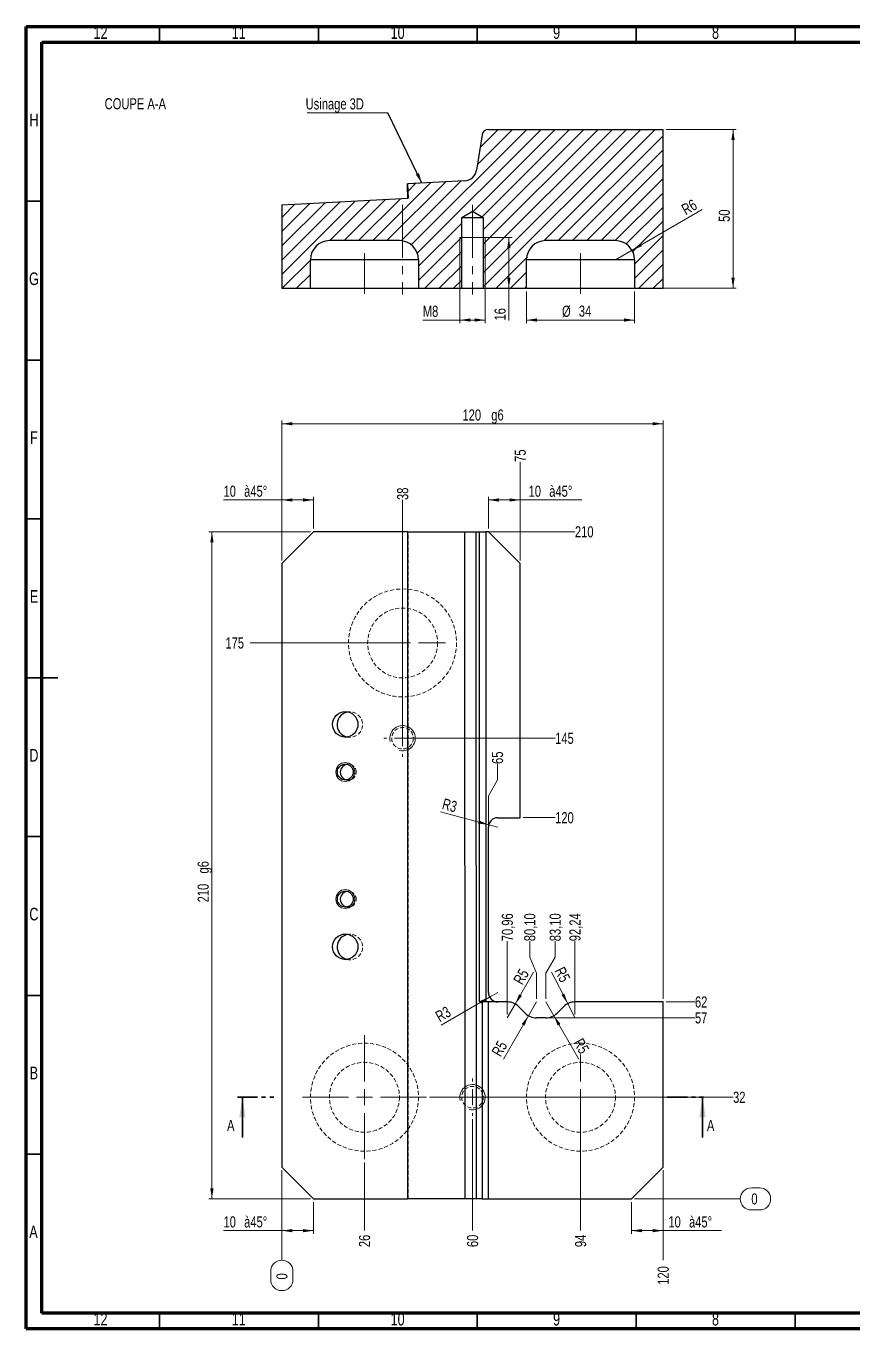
# Model space of a CAD drawing. Header units: millimetres. Extents: x 5 to 589, y 5 to 415.
# Drawn here: x 5 to 265.2, y 5 to 415.1 of the extents above; entities that cross this region are included whole.
import ezdxf

# ---------------------------------------------------------------- set-up
doc = ezdxf.new("R2010")
doc.units = ezdxf.units.MM
for name, pattern in [('CENTERX2', [20.32, 12.7, -2.54, 2.54, -2.54]), ('HIDDEN', [1.905, 1.27, -0.635]), ('PHANTOM', [12.7, 6.35, -1.27, 1.27, -1.27, 1.27, -1.27])]:
    doc.linetypes.add(name, pattern=pattern)
doc.styles.add('SLDTEXTSTYLE0', font='TXT', dxfattribs={"width": 0.75})
doc.dimstyles.new('SLDDIMSTYLE0', dxfattribs={"dimtxt": 3.5, "dimasz": 3.302, "dimexe": 0, "dimexo": 0.0625, "dimgap": 0.875, "dimtad": 0, "dimtih": 1, "dimtoh": 1, "dimdec": 0, "dimrnd": 1e-09, "dimdsep": 46, "dimtxsty": 'SLDTEXTSTYLE0', "dimblk1": 'NONE', "dimblk2": 'NONE', "dimsah": 1, "dimcen": 0.09, "dimadec": 0, "dimazin": 2, "dimtfac": 1, "dimtdec": 0, "dimtofl": 0, "dimtmove": 0, "dimatfit": 3, "dimldrblk": 'NONE', "dimfxl": 1, "dimfrac": 2, "dimtolj": 1, "dimtzin": 12, "dimarcsym": 0})
doc.dimstyles.new('SLDDIMSTYLE1', dxfattribs={"dimtxt": 3.5, "dimasz": 3.302, "dimexe": 0, "dimexo": 0.0625, "dimgap": 0.875, "dimtad": 0, "dimtih": 1, "dimtoh": 1, "dimrnd": 1e-09, "dimzin": 12, "dimdsep": 46, "dimtxsty": 'SLDTEXTSTYLE0', "dimblk1": 'NONE', "dimblk2": 'NONE', "dimsah": 1, "dimcen": 0.09, "dimadec": 0, "dimazin": 3, "dimtfac": 1, "dimtofl": 0, "dimtmove": 0, "dimatfit": 3, "dimldrblk": 'NONE', "dimfxl": 1, "dimfrac": 2, "dimtolj": 1, "dimtzin": 12, "dimarcsym": 0})
doc.dimstyles.new('SLDDIMSTYLE2', dxfattribs={"dimtxt": 3.5, "dimasz": 3.302, "dimexe": 0, "dimexo": 0.0625, "dimgap": 0.875, "dimtad": 1, "dimrnd": 1e-09, "dimzin": 12, "dimdsep": 46, "dimtxsty": 'SLDTEXTSTYLE0', "dimsah": 1, "dimcen": 0.09, "dimadec": 0, "dimazin": 3, "dimtfac": 1, "dimtofl": 0, "dimtmove": 0, "dimatfit": 3, "dimfxl": 1, "dimfrac": 2, "dimtolj": 1, "dimtzin": 12, "dimarcsym": 0})
doc.dimstyles.new('SLDDIMSTYLE3', dxfattribs={"dimtxt": 3.5, "dimasz": 3.302, "dimexe": 0, "dimexo": 0.0625, "dimgap": 0.875, "dimtad": 1, "dimrnd": 1e-09, "dimzin": 12, "dimdsep": 46, "dimtxsty": 'SLDTEXTSTYLE0', "dimsah": 1, "dimcen": 0, "dimadec": 0, "dimazin": 3, "dimtfac": 1, "dimtofl": 0, "dimtmove": 0, "dimatfit": 3, "dimfxl": 1, "dimfrac": 2, "dimtolj": 1, "dimtzin": 12, "dimarcsym": 0})
doc.dimstyles.new('SLDDIMSTYLE4', dxfattribs={"dimtxt": 0.18, "dimasz": 3.302, "dimexe": 0, "dimexo": 0.0625, "dimgap": 0, "dimtad": 0, "dimtih": 1, "dimtoh": 1, "dimdec": 0, "dimrnd": 1e-09, "dimzin": 0, "dimdsep": 46, "dimtxsty": 'Standard', "dimsah": 1, "dimcen": 0.09, "dimadec": 0, "dimazin": 0, "dimtfac": 3.302, "dimtdec": 0, "dimtofl": 0, "dimtmove": 0, "dimatfit": 3, "dimfxl": 1, "dimfrac": 2, "dimtolj": 1, "dimtzin": 0, "dimarcsym": 0})

# ---------------------------------------------------------------- blocks, each defined once
blk = doc.blocks.new('_D')
at = {"color": 7, "linetype": 'Continuous', "lineweight": 18}
for p, q in [((85.49, 54.94), (85.49, 26.64)), ((82, 20.57), (82, 23.15)), ((88.98, 23.15), (88.98, 20.57))]:
    blk.add_line(p, q, dxfattribs=at)
for centre, start, end in [((85.49, 23.15), 0, 180), ((85.49, 20.57), 180, 0)]:
    blk.add_arc(centre, 3.49, start, end, dxfattribs=at)
at = {"color": 7, "linetype": 'Continuous', "lineweight": 18, "insert": (83.76, 20.57), "char_height": 3.5, "attachment_point": 1, "rotation": 90, "style": 'SLDTEXTSTYLE0'}
blk.add_mtext('0', dxfattribs=at)
blk = doc.blocks.new('_None')
blk = doc.blocks.new('_D_1')
at = {"color": 7, "linetype": 'Continuous', "lineweight": 18}
blk.add_line((111.49, 57.44), (111.49, 35.94), dxfattribs=at)
at = {"color": 7, "linetype": 'Continuous', "lineweight": 18, "insert": (109.76, 30.76), "char_height": 3.5, "attachment_point": 1, "rotation": 90, "style": 'SLDTEXTSTYLE0'}
blk.add_mtext('26', dxfattribs=at)
blk = doc.blocks.new('_D_2')
at = {"color": 7, "linetype": 'Continuous', "lineweight": 18}
blk.add_line((123.49, 191.94), (123.49, 265.94), dxfattribs=at)
at = {"color": 7, "linetype": 'Continuous', "lineweight": 18, "insert": (121.76, 265.94), "char_height": 3.5, "attachment_point": 1, "rotation": 90, "style": 'SLDTEXTSTYLE0'}
blk.add_mtext('38', dxfattribs=at)
blk = doc.blocks.new('_D_3')
at = {"color": 7, "linetype": 'Continuous', "lineweight": 18}
blk.add_line((145.49, 71.04), (145.49, 35.94), dxfattribs=at)
at = {"color": 7, "linetype": 'Continuous', "lineweight": 18, "insert": (143.76, 30.76), "char_height": 3.5, "attachment_point": 1, "rotation": 90, "style": 'SLDTEXTSTYLE0'}
blk.add_mtext('60', dxfattribs=at)
blk = doc.blocks.new('_D_4')
at = {"color": 7, "linetype": 'Continuous', "lineweight": 18}
for p, q in [((153.34, 177.85), (153.34, 182.85)), ((153.34, 177.85), (150.49, 172.85)), ((150.49, 172.85), (150.49, 163.94))]:
    blk.add_line(p, q, dxfattribs=at)
at = {"color": 7, "linetype": 'Continuous', "lineweight": 18, "insert": (151.61, 182.85), "char_height": 3.5, "attachment_point": 1, "rotation": 90, "style": 'SLDTEXTSTYLE0'}
blk.add_mtext('65', dxfattribs=at)
blk = doc.blocks.new('_D_5')
at = {"color": 7, "linetype": 'Continuous', "lineweight": 18}
blk.add_line((156.45, 103.94), (156.45, 127.04), dxfattribs=at)
at = {"color": 7, "linetype": 'Continuous', "lineweight": 18, "insert": (154.71, 127.04), "char_height": 3.5, "attachment_point": 1, "rotation": 90, "style": 'SLDTEXTSTYLE0'}
blk.add_mtext('70,96', dxfattribs=at)
blk = doc.blocks.new('_D_6')
at = {"color": 7, "linetype": 'Continuous', "lineweight": 18}
blk.add_line((160.49, 246.94), (160.49, 277.94), dxfattribs=at)
at = {"color": 7, "linetype": 'Continuous', "lineweight": 18, "insert": (158.76, 277.94), "char_height": 3.5, "attachment_point": 1, "rotation": 90, "style": 'SLDTEXTSTYLE0'}
blk.add_mtext('75', dxfattribs=at)
blk = doc.blocks.new('_D_7')
at = {"color": 7, "linetype": 'Continuous', "lineweight": 18}
for p, q in [((163.5, 122.04), (163.5, 127.04)), ((163.5, 122.04), (165.59, 117.04)), ((165.59, 117.04), (165.59, 108.94))]:
    blk.add_line(p, q, dxfattribs=at)
at = {"color": 7, "linetype": 'Continuous', "lineweight": 18, "insert": (161.77, 127.04), "char_height": 3.5, "attachment_point": 1, "rotation": 90, "style": 'SLDTEXTSTYLE0'}
blk.add_mtext('80,10', dxfattribs=at)
blk = doc.blocks.new('_D_8')
at = {"color": 7, "linetype": 'Continuous', "lineweight": 18}
for p, q in [((171.5, 122.04), (171.5, 127.04)), ((171.5, 122.04), (168.59, 117.04)), ((168.59, 117.04), (168.59, 108.94))]:
    blk.add_line(p, q, dxfattribs=at)
at = {"color": 7, "linetype": 'Continuous', "lineweight": 18, "insert": (169.76, 127.04), "char_height": 3.5, "attachment_point": 1, "rotation": 90, "style": 'SLDTEXTSTYLE0'}
blk.add_mtext('83,10', dxfattribs=at)
blk = doc.blocks.new('_D_9')
at = {"color": 7, "linetype": 'Continuous', "lineweight": 18}
blk.add_line((177.73, 103.94), (177.73, 127.04), dxfattribs=at)
at = {"color": 7, "linetype": 'Continuous', "lineweight": 18, "insert": (176, 127.04), "char_height": 3.5, "attachment_point": 1, "rotation": 90, "style": 'SLDTEXTSTYLE0'}
blk.add_mtext('92,24', dxfattribs=at)
blk = doc.blocks.new('_D_10')
at = {"color": 7, "linetype": 'Continuous', "lineweight": 18}
blk.add_line((179.49, 76.94), (179.49, 35.94), dxfattribs=at)
at = {"color": 7, "linetype": 'Continuous', "lineweight": 18, "insert": (177.76, 30.76), "char_height": 3.5, "attachment_point": 1, "rotation": 90, "style": 'SLDTEXTSTYLE0'}
blk.add_mtext('94', dxfattribs=at)
blk = doc.blocks.new('_D_11')
at = {"color": 7, "linetype": 'Continuous', "lineweight": 18}
blk.add_line((205.49, 54.94), (205.49, 26.64), dxfattribs=at)
at = {"color": 7, "linetype": 'Continuous', "lineweight": 18, "insert": (203.76, 18.89), "char_height": 3.5, "attachment_point": 1, "rotation": 90, "style": 'SLDTEXTSTYLE0'}
blk.add_mtext('120', dxfattribs=at)
blk = doc.blocks.new('_D_12')
at = {"color": 7, "linetype": 'Continuous', "lineweight": 18}
for p, q in [((233.25, 49.43), (235.83, 49.43)), ((196.49, 45.94), (229.76, 45.94)), ((235.83, 42.45), (233.25, 42.45))]:
    blk.add_line(p, q, dxfattribs=at)
for centre, start, end in [((233.25, 45.94), 90, 270), ((235.83, 45.94), 270, 90)]:
    blk.add_arc(centre, 3.49, start, end, dxfattribs=at)
at = {"color": 7, "linetype": 'Continuous', "lineweight": 18, "insert": (233.25, 47.67), "char_height": 3.5, "attachment_point": 1, "style": 'SLDTEXTSTYLE0'}
blk.add_mtext('0', dxfattribs=at)
blk = doc.blocks.new('_D_13')
at = {"color": 7, "linetype": 'Continuous', "lineweight": 18}
blk.add_line((131.99, 77.94), (227.49, 77.94), dxfattribs=at)
at = {"color": 7, "linetype": 'Continuous', "lineweight": 18, "insert": (227.49, 79.67), "char_height": 3.5, "attachment_point": 1, "style": 'SLDTEXTSTYLE0'}
blk.add_mtext('32', dxfattribs=at)
blk = doc.blocks.new('_D_14')
at = {"color": 7, "linetype": 'Continuous', "lineweight": 18}
blk.add_line((169.59, 102.94), (215.49, 102.94), dxfattribs=at)
at = {"color": 7, "linetype": 'Continuous', "lineweight": 18, "insert": (215.49, 104.67), "char_height": 3.5, "attachment_point": 1, "style": 'SLDTEXTSTYLE0'}
blk.add_mtext('57', dxfattribs=at)
blk = doc.blocks.new('_D_15')
at = {"color": 7, "linetype": 'Continuous', "lineweight": 18}
blk.add_line((206.49, 107.94), (215.49, 107.94), dxfattribs=at)
at = {"color": 7, "linetype": 'Continuous', "lineweight": 18, "insert": (215.49, 109.67), "char_height": 3.5, "attachment_point": 1, "style": 'SLDTEXTSTYLE0'}
blk.add_mtext('62', dxfattribs=at)
blk = doc.blocks.new('_D_16')
at = {"color": 7, "linetype": 'Continuous', "lineweight": 18}
blk.add_line((161.49, 165.94), (171.5, 165.94), dxfattribs=at)
at = {"color": 7, "linetype": 'Continuous', "lineweight": 18, "insert": (171.5, 167.67), "char_height": 3.5, "attachment_point": 1, "style": 'SLDTEXTSTYLE0'}
blk.add_mtext('120', dxfattribs=at)
blk = doc.blocks.new('_D_17')
at = {"color": 7, "linetype": 'Continuous', "lineweight": 18}
blk.add_line((124.49, 190.94), (171.5, 190.94), dxfattribs=at)
at = {"color": 7, "linetype": 'Continuous', "lineweight": 18, "insert": (171.5, 192.67), "char_height": 3.5, "attachment_point": 1, "style": 'SLDTEXTSTYLE0'}
blk.add_mtext('145', dxfattribs=at)
blk = doc.blocks.new('_D_18')
at = {"color": 7, "linetype": 'Continuous', "lineweight": 18}
blk.add_line((122.49, 220.94), (75.49, 220.94), dxfattribs=at)
at = {"color": 7, "linetype": 'Continuous', "lineweight": 18, "insert": (67.73, 222.67), "char_height": 3.5, "attachment_point": 1, "style": 'SLDTEXTSTYLE0'}
blk.add_mtext('175', dxfattribs=at)
blk = doc.blocks.new('_D_19')
at = {"color": 7, "linetype": 'Continuous', "lineweight": 18}
blk.add_line((143.93, 255.94), (177.73, 255.94), dxfattribs=at)
at = {"color": 7, "linetype": 'Continuous', "lineweight": 18, "insert": (177.73, 257.67), "char_height": 3.5, "attachment_point": 1, "style": 'SLDTEXTSTYLE0'}
blk.add_mtext('210', dxfattribs=at)
blk = doc.blocks.new('_D_20')
at = {"color": 7, "linetype": 'Continuous', "lineweight": 18}
for p, q in [((94.49, 255.94), (62.49, 255.94)), ((63.49, 255.94), (63.49, 45.94)), ((94.49, 45.94), (62.49, 45.94))]:
    blk.add_line(p, q, dxfattribs=at)
for points in [[(63.49, 255.94), (62.98, 252.63), (64, 252.63)], [(63.49, 45.94), (64, 49.24), (62.98, 49.24)]]:
    blk.add_solid(points, dxfattribs=at)
at = {"color": 7, "linetype": 'Continuous', "lineweight": 18, "char_height": 3.5, "attachment_point": 1, "rotation": 90, "style": 'SLDTEXTSTYLE0'}
for s, insert in [('g6', (58.98, 148.35)), ('210', (58.98, 139.28))]:
    blk.add_mtext(s, dxfattribs=dict(at, insert=insert))
blk = doc.blocks.new('_D_21')
at = {"color": 7, "linetype": 'Continuous', "lineweight": 18}
for p, q in [((85.49, 246.94), (85.49, 290.94)), ((85.49, 289.94), (205.49, 289.94)), ((205.49, 108.94), (205.49, 290.94))]:
    blk.add_line(p, q, dxfattribs=at)
for points in [[(85.49, 289.94), (88.79, 289.43), (88.79, 290.44)], [(205.49, 289.94), (202.19, 290.44), (202.19, 289.43)]]:
    blk.add_solid(points, dxfattribs=at)
at = {"color": 7, "linetype": 'Continuous', "lineweight": 18, "char_height": 3.5, "attachment_point": 1, "style": 'SLDTEXTSTYLE0'}
for s, insert in [('120', (142.34, 294.45)), ('g6', (151.41, 294.45))]:
    blk.add_mtext(s, dxfattribs=dict(at, insert=insert))
blk = doc.blocks.new('_D_22')
at = {"color": 7, "linetype": 'Continuous', "lineweight": 18}
for p, q in [((85.49, 246.94), (85.49, 266.94)), ((95.49, 256.94), (95.49, 266.94)), ((85.49, 265.94), (67.14, 265.94)), ((95.49, 265.94), (85.49, 265.94))]:
    blk.add_line(p, q, dxfattribs=at)
for points in [[(85.49, 265.94), (88.79, 265.43), (88.79, 266.44)], [(95.49, 265.94), (92.19, 266.44), (92.19, 265.43)]]:
    blk.add_solid(points, dxfattribs=at)
at = {"color": 7, "linetype": 'Continuous', "lineweight": 18, "char_height": 3.5, "attachment_point": 1, "style": 'SLDTEXTSTYLE0'}
for s, insert in [('à45°', (73.63, 270.45)), ('10', (67.14, 270.45))]:
    blk.add_mtext(s, dxfattribs=dict(at, insert=insert))
blk = doc.blocks.new('_D_23')
at = {"color": 7, "linetype": 'Continuous', "lineweight": 18}
for p, q in [((150.49, 256.94), (150.49, 266.94)), ((160.49, 246.94), (160.49, 266.94)), ((150.49, 265.94), (160.49, 265.94)), ((160.49, 265.94), (179.85, 265.94))]:
    blk.add_line(p, q, dxfattribs=at)
for points in [[(150.49, 265.94), (153.79, 265.43), (153.79, 266.44)], [(160.49, 265.94), (157.19, 266.44), (157.19, 265.43)]]:
    blk.add_solid(points, dxfattribs=at)
at = {"color": 7, "linetype": 'Continuous', "lineweight": 18, "char_height": 3.5, "attachment_point": 1, "style": 'SLDTEXTSTYLE0'}
for s, insert in [('à45°', (169.64, 270.45)), ('10', (163.15, 270.45))]:
    blk.add_mtext(s, dxfattribs=dict(at, insert=insert))
blk = doc.blocks.new('_D_24')
at = {"color": 7, "linetype": 'Continuous', "lineweight": 18}
for p, q in [((205.49, 54.94), (205.49, 34.94)), ((195.49, 44.94), (195.49, 34.94)), ((195.49, 35.94), (205.49, 35.94)), ((205.49, 35.94), (223.84, 35.94))]:
    blk.add_line(p, q, dxfattribs=at)
for points in [[(195.49, 35.94), (198.79, 35.43), (198.79, 36.44)], [(205.49, 35.94), (202.19, 36.44), (202.19, 35.43)]]:
    blk.add_solid(points, dxfattribs=at)
at = {"color": 7, "linetype": 'Continuous', "lineweight": 18, "char_height": 3.5, "attachment_point": 1, "style": 'SLDTEXTSTYLE0'}
for s, insert in [('10', (207.14, 40.45)), ('à45°', (213.63, 40.45))]:
    blk.add_mtext(s, dxfattribs=dict(at, insert=insert))
blk = doc.blocks.new('_D_25')
at = {"color": 7, "linetype": 'Continuous', "lineweight": 18}
for p, q in [((85.49, 54.94), (85.49, 34.94)), ((95.49, 44.94), (95.49, 34.94)), ((85.49, 35.94), (67.14, 35.94)), ((85.49, 35.94), (95.49, 35.94))]:
    blk.add_line(p, q, dxfattribs=at)
for points in [[(85.49, 35.94), (88.79, 35.43), (88.79, 36.44)], [(95.49, 35.94), (92.19, 36.44), (92.19, 35.43)]]:
    blk.add_solid(points, dxfattribs=at)
at = {"color": 7, "linetype": 'Continuous', "lineweight": 18, "char_height": 3.5, "attachment_point": 1, "style": 'SLDTEXTSTYLE0'}
for s, insert in [('10', (67.14, 40.45)), ('à45°', (73.63, 40.45))]:
    blk.add_mtext(s, dxfattribs=dict(at, insert=insert))
blk = doc.blocks.new('_D_26')
at = {"color": 7, "linetype": 'Continuous', "lineweight": 18}
for q in [(135.43, 167.78), (153.49, 162.94)]:
    blk.add_line((150.59, 163.71), q, dxfattribs=at)
blk.add_solid([(150.59, 163.71), (147.53, 165.06), (147.27, 164.08)], dxfattribs=at)
at = {"color": 7, "linetype": 'Continuous', "lineweight": 18, "insert": (136.59, 172.1), "char_height": 3.5, "attachment_point": 1, "rotation": 345, "style": 'SLDTEXTSTYLE0'}
blk.add_mtext('R3', dxfattribs=at)
blk = doc.blocks.new('_D_27')
at = {"color": 7, "linetype": 'Continuous', "lineweight": 18}
for q in [(153.49, 110.94), (135.66, 100.64)]:
    blk.add_line((150.89, 109.44), q, dxfattribs=at)
blk.add_solid([(150.89, 109.44), (147.78, 108.23), (148.29, 107.35)], dxfattribs=at)
at = {"color": 7, "linetype": 'Continuous', "lineweight": 18, "insert": (133.42, 104.52), "char_height": 3.5, "attachment_point": 1, "rotation": 30, "style": 'SLDTEXTSTYLE0'}
blk.add_mtext('R3', dxfattribs=at)
blk = doc.blocks.new('_D_28')
at = {"color": 7, "linetype": 'Continuous', "lineweight": 18}
for q in [(164.72, 117.27), (156.45, 102.94)]:
    blk.add_line((158.95, 107.27), q, dxfattribs=at)
blk.add_solid([(158.95, 107.27), (161.04, 109.87), (160.16, 110.38)], dxfattribs=at)
at = {"color": 7, "linetype": 'Continuous', "lineweight": 18, "insert": (158.15, 114.81), "char_height": 3.5, "attachment_point": 1, "rotation": 60, "style": 'SLDTEXTSTYLE0'}
blk.add_mtext('R5', dxfattribs=at)
blk = doc.blocks.new('_D_29')
at = {"color": 7, "linetype": 'Continuous', "lineweight": 18}
for q in [(165.59, 107.94), (155.2, 89.93)]:
    blk.add_line((163.09, 103.61), q, dxfattribs=at)
blk.add_solid([(163.09, 103.61), (161, 101), (161.88, 100.49)], dxfattribs=at)
at = {"color": 7, "linetype": 'Continuous', "lineweight": 18, "insert": (151.32, 92.17), "char_height": 3.5, "attachment_point": 1, "rotation": 60, "style": 'SLDTEXTSTYLE0'}
blk.add_mtext('R5', dxfattribs=at)
blk = doc.blocks.new('_D_30')
at = {"color": 7, "linetype": 'Continuous', "lineweight": 18}
for q in [(168.59, 107.94), (178.98, 89.93)]:
    blk.add_line((171.09, 103.61), q, dxfattribs=at)
blk.add_solid([(171.09, 103.61), (172.3, 100.49), (173.18, 101)], dxfattribs=at)
at = {"color": 7, "linetype": 'Continuous', "lineweight": 18, "insert": (180.15, 96.87), "char_height": 3.5, "attachment_point": 1, "rotation": 300, "style": 'SLDTEXTSTYLE0'}
blk.add_mtext('R5', dxfattribs=at)
blk = doc.blocks.new('_D_31')
at = {"color": 7, "linetype": 'Continuous', "lineweight": 18}
for q in [(170.39, 117.33), (177.73, 102.94)]:
    blk.add_line((175.46, 107.39), q, dxfattribs=at)
blk.add_solid([(175.46, 107.39), (174.41, 110.56), (173.51, 110.1)], dxfattribs=at)
at = {"color": 7, "linetype": 'Continuous', "lineweight": 18, "insert": (174.36, 119.35), "char_height": 3.5, "attachment_point": 1, "rotation": 297.0311, "style": 'SLDTEXTSTYLE0'}
blk.add_mtext('R5', dxfattribs=at)
blk = doc.blocks.new('SW_CENTERMARKSYMBOL_0')
at = {"color": 0, "linetype": 'Continuous', "lineweight": 0}
for p, q in [((0, 5), (0, 13.5)), ((-5, 0), (-13.5, 0)), ((0, 0), (-2.5, 0)), ((0, 0), (0, 2.5)), ((0, 0), (0, -2.5)), ((0, 0), (2.5, 0)), ((5, 0), (13.5, 0)), ((0, -5), (0, -13.5))]:
    blk.add_line(p, q, dxfattribs=at)
blk = doc.blocks.new('SW_CENTERMARKSYMBOL_1')
at = {"color": 0, "linetype": 'Continuous', "lineweight": 0}
for p, q in [((0, 5), (0, 5.9)), ((-5, 0), (-5.9, 0)), ((0, 0), (-2.5, 0)), ((0, 0), (0, 2.5)), ((0, 0), (0, -2.5)), ((0, 0), (2.5, 0)), ((5, 0), (5.9, 0)), ((0, -5), (0, -5.9))]:
    blk.add_line(p, q, dxfattribs=at)
blk = doc.blocks.new('SW_CENTERMARKSYMBOL_2')
at = {"color": 0, "linetype": 'Continuous', "lineweight": 0}
for p, q in [((0, 5), (0, 13.5)), ((-5, 0), (-13.5, 0)), ((0, 0), (-2.5, 0)), ((0, 0), (0, 2.5)), ((0, 0), (0, -2.5)), ((0, 0), (2.5, 0)), ((5, 0), (13.5, 0)), ((0, -5), (0, -13.5))]:
    blk.add_line(p, q, dxfattribs=at)
blk = doc.blocks.new('SW_CENTERMARKSYMBOL_3')
at = {"color": 0, "linetype": 'Continuous', "lineweight": 0}
for p, q in [((0, 5), (0, 5.9)), ((-5, 0), (-5.9, 0)), ((0, 0), (-2.5, 0)), ((0, 0), (0, 2.5)), ((0, 0), (0, -2.5)), ((0, 0), (2.5, 0)), ((5, 0), (5.9, 0)), ((0, -5), (0, -5.9))]:
    blk.add_line(p, q, dxfattribs=at)
blk = doc.blocks.new('SW_CENTERMARKSYMBOL_4')
at = {"color": 0, "linetype": 'Continuous', "lineweight": 0}
for p, q in [((0, 5), (0, 19.5)), ((-5, 0), (-19.5, 0)), ((0, 0), (-2.5, 0)), ((0, 0), (0, 2.5)), ((0, 0), (0, -2.5)), ((0, 0), (2.5, 0)), ((5, 0), (19.5, 0)), ((0, -5), (0, -19.5))]:
    blk.add_line(p, q, dxfattribs=at)
blk = doc.blocks.new('_D_32')
at = {"color": 7, "linetype": 'Continuous', "lineweight": 18}
for p, q in [((206.49, 382.58), (228.49, 382.58)), ((227.49, 382.58), (227.49, 332.58)), ((197.49, 332.58), (228.49, 332.58))]:
    blk.add_line(p, q, dxfattribs=at)
for points in [[(227.49, 382.58), (226.98, 379.28), (228, 379.28)], [(227.49, 332.58), (228, 335.88), (226.98, 335.88)]]:
    blk.add_solid(points, dxfattribs=at)
at = {"color": 7, "linetype": 'Continuous', "lineweight": 18, "insert": (222.98, 353.48), "char_height": 3.5, "attachment_point": 1, "rotation": 90, "style": 'SLDTEXTSTYLE0'}
blk.add_mtext('50', dxfattribs=at)
blk = doc.blocks.new('_D_33')
at = {"color": 7, "linetype": 'Continuous', "lineweight": 18}
for q in [(217.81, 357.35), (190.49, 341.58)]:
    blk.add_line((195.69, 344.58), q, dxfattribs=at)
blk.add_solid([(195.69, 344.58), (198.8, 345.79), (198.29, 346.67)], dxfattribs=at)
at = {"color": 7, "linetype": 'Continuous', "lineweight": 18, "insert": (210.87, 358.54), "char_height": 3.5, "attachment_point": 1, "rotation": 30, "style": 'SLDTEXTSTYLE0'}
blk.add_mtext('R6', dxfattribs=at)
blk = doc.blocks.new('_D_34')
at = {"color": 7, "linetype": 'Continuous', "lineweight": 18}
for p, q in [((162.49, 331.58), (162.49, 321.58)), ((196.49, 331.58), (196.49, 321.58)), ((196.49, 322.58), (162.49, 322.58))]:
    blk.add_line(p, q, dxfattribs=at)
for points in [[(162.49, 322.58), (165.79, 322.07), (165.79, 323.09)], [(196.49, 322.58), (193.19, 323.09), (193.19, 322.07)]]:
    blk.add_solid(points, dxfattribs=at)
at = {"color": 7, "linetype": 'Continuous', "lineweight": 18, "char_height": 3.5, "attachment_point": 1, "style": 'SLDTEXTSTYLE0'}
for s, insert in [('%%c', (173.67, 327.09)), ('34', (178.95, 327.14))]:
    blk.add_mtext(s, dxfattribs=dict(at, insert=insert))
blk = doc.blocks.new('_D_35')
at = {"color": 7, "linetype": 'Continuous', "lineweight": 18}
for p, q in [((142.49, 348.58), (157.93, 348.58)), ((156.93, 332.58), (156.93, 348.58)), ((142.49, 332.58), (157.93, 332.58)), ((156.93, 332.58), (156.93, 322.44))]:
    blk.add_line(p, q, dxfattribs=at)
for points in [[(156.93, 348.58), (156.43, 345.28), (157.44, 345.28)], [(156.93, 332.58), (157.44, 335.88), (156.43, 335.88)]]:
    blk.add_solid(points, dxfattribs=at)
at = {"color": 7, "linetype": 'Continuous', "lineweight": 18, "insert": (152.42, 322.44), "char_height": 3.5, "attachment_point": 1, "rotation": 90, "style": 'SLDTEXTSTYLE0'}
blk.add_mtext('16', dxfattribs=at)
blk = doc.blocks.new('_D_36')
at = {"color": 7, "linetype": 'Continuous', "lineweight": 18}
for p, q in [((141.49, 347.58), (141.49, 321.58)), ((149.49, 347.58), (149.49, 321.58)), ((141.49, 322.58), (129.86, 322.58)), ((149.49, 322.58), (141.49, 322.58))]:
    blk.add_line(p, q, dxfattribs=at)
for points in [[(141.49, 322.58), (144.79, 322.07), (144.79, 323.09)], [(149.49, 322.58), (146.19, 323.09), (146.19, 322.07)]]:
    blk.add_solid(points, dxfattribs=at)
at = {"color": 7, "linetype": 'Continuous', "lineweight": 18, "insert": (129.86, 327.09), "char_height": 3.5, "attachment_point": 1, "style": 'SLDTEXTSTYLE0'}
blk.add_mtext('M8', dxfattribs=at)
blk = doc.blocks.new('SW_NOTE_1')
at = {"color": 0, "linetype": 'Continuous', "lineweight": 0}
blk.add_line((-25.44, 0), (0, 0), dxfattribs=at)
at = {"color": 0, "linetype": 'Continuous', "lineweight": 0, "insert": (-25.87, 4.56), "char_height": 3.5, "attachment_point": 1, "style": 'SLDTEXTSTYLE0'}
blk.add_mtext('Usinage 3D', dxfattribs=at)

msp = doc.modelspace()

# ---------------------------------------------------------------- hatches: boundary and pattern name
at = {"linetype": 'Continuous', "lineweight": 18}
h = msp.add_hatch(dxfattribs=at)
h.set_pattern_fill('ANSI31', style=0)
edge = h.paths.add_edge_path(flags=0)
edge.add_line((148.89, 354.828), (148.89, 332.578))
edge.add_line((148.89, 332.578), (162.49, 332.578))
edge.add_line((162.49, 332.578), (162.49, 341.578))
edge.add_arc((168.49, 341.578), 6, 90, 180, ccw=False)
edge.add_line((168.49, 347.578), (190.49, 347.578))
edge.add_arc((190.49, 341.578), 6, 0, 90, ccw=False)
edge.add_line((196.49, 341.578), (196.49, 332.578))
edge.add_line((196.49, 332.578), (205.49, 332.578))
edge.add_line((205.49, 332.578), (205.49, 382.578))
edge.add_line((205.49, 382.578), (150.49, 382.578))
edge.add_arc((150.49, 380.578), 2, 90, 171.04526)
edge.add_line((148.514, 380.89), (146.757, 369.738))
edge.add_ellipse((142.806, 370.361), major_axis=(-0.623, -3.951), ratio=0.9999949, start_angle=11.99994, end_angle=90, ccw=False)
edge.add_line((143.018, 366.366), (124.986, 365.407))
edge.add_line((124.986, 365.407), (125.225, 360.913))
edge.add_line((125.225, 360.913), (85.49, 358.799))
edge.add_line((85.49, 358.799), (85.49, 332.578))
edge.add_line((85.49, 332.578), (94.49, 332.578))
edge.add_line((94.49, 332.578), (94.49, 341.578))
edge.add_arc((100.49, 341.578), 6, 90, 180, ccw=False)
edge.add_line((100.49, 347.578), (122.49, 347.578))
edge.add_arc((122.49, 341.578), 6, 0, 90, ccw=False)
edge.add_line((128.49, 341.578), (128.49, 332.578))
edge.add_line((128.49, 332.578), (142.09, 332.578))
edge.add_line((142.09, 332.578), (142.09, 354.828))
edge.add_line((142.09, 354.828), (145.49, 356.871))
edge.add_line((145.49, 356.871), (148.89, 354.828))

# ---------------------------------------------------------------- linework, layer by layer
at = {"color": 7, "linetype": 'Continuous', "lineweight": 70}
for p, q in [((5, 5), (5, 415)), ((5, 415), (589, 415)), ((10, 10), (10, 410)), ((10, 410), (584, 410)), ((584, 10), (10, 10)), ((589, 5), (5, 5))]:
    msp.add_line(p, q, dxfattribs=at)
at = {"color": 7, "linetype": 'Continuous', "lineweight": 35}
for p, q in [((47, 410), (47, 415)), ((97, 410), (97, 415)), ((147, 410), (147, 415)), ((197, 410), (197, 415)), ((247, 410), (247, 415)), ((10, 360), (5, 360)), ((10, 310), (5, 310)), ((10, 260), (5, 260)), ((4.999, 210), (15.001, 210)), ((10, 210), (5, 210)), ((10, 160), (5, 160)), ((10, 110), (5, 110)), ((73.09, 65.236), (73.09, 77.936)), ((217.89, 65.236), (217.89, 77.936)), ((10, 60), (5, 60)), ((47, 10), (47, 5)), ((97, 10), (97, 5)), ((147, 10), (147, 5)), ((197, 10), (197, 5)), ((247, 10), (247, 5))]:
    msp.add_line(p, q, dxfattribs=at)
at = {"color": 7, "linetype": 'Continuous', "lineweight": 25}
for p, q in [((150.49, 382.578), (205.49, 382.578)), ((205.49, 332.578), (205.49, 382.578)), ((148.514, 380.89), (146.757, 369.738)), ((143.018, 366.366), (124.986, 365.407)), ((124.986, 365.407), (125.225, 360.913)), ((124.986, 364.849), (124.986, 365.407)), ((85.49, 358.799), (125.225, 360.913)), ((125.195, 360.912), (124.986, 364.849)), ((85.49, 358.799), (85.49, 332.578)), ((142.09, 354.828), (145.49, 356.871)), ((145.49, 356.871), (148.89, 354.828)), ((142.09, 332.578), (142.09, 354.828)), ((142.09, 354.828), (148.89, 354.828)), ((148.89, 354.828), (148.89, 332.578)), ((122.49, 347.578), (100.49, 347.578)), ((190.49, 347.578), (168.49, 347.578)), ((128.49, 341.578), (94.49, 341.578)), ((94.49, 332.578), (94.49, 341.578)), ((128.49, 341.578), (128.49, 332.578)), ((196.49, 341.578), (162.49, 341.578)), ((162.49, 332.578), (162.49, 341.578)), ((196.49, 341.578), (196.49, 332.578)), ((85.49, 332.578), (94.49, 332.578)), ((94.49, 332.578), (128.49, 332.578)), ((128.49, 332.578), (142.09, 332.578)), ((142.09, 332.578), (148.89, 332.578)), ((148.89, 332.578), (162.49, 332.578)), ((162.49, 332.578), (196.49, 332.578)), ((196.49, 332.578), (205.49, 332.578)), ((95.49, 255.936), (85.49, 245.936)), ((124.986, 255.936), (95.49, 255.936)), ((124.986, 255.936), (124.986, 45.936)), ((124.986, 255.936), (142.93, 255.936)), ((142.93, 255.936), (143.034, 45.936)), ((142.93, 255.936), (146.669, 255.936)), ((146.773, 45.936), (146.669, 255.936)), ((146.669, 255.936), (147.727, 255.936)), ((147.727, 107.936), (147.727, 255.936)), ((147.727, 255.936), (149.702, 255.936)), ((149.702, 255.936), (149.702, 107.936)), ((150.49, 255.936), (149.702, 255.936)), ((160.49, 245.936), (150.49, 255.936)), ((85.49, 245.936), (85.49, 55.936)), ((160.49, 165.936), (160.49, 245.936)), ((153.49, 165.936), (160.49, 165.936)), ((150.49, 110.936), (150.49, 162.936)), ((147.727, 107.936), (148.514, 107.936)), ((150.49, 107.936), (148.514, 107.936)), ((148.514, 107.936), (148.514, 45.936)), ((150.49, 45.936), (150.49, 107.936)), ((156.448, 107.936), (150.49, 107.936)), ((205.49, 107.936), (177.732, 107.936)), ((205.49, 55.936), (205.49, 107.936)), ((162.055, 104.401), (159.984, 106.472)), ((168.59, 102.936), (165.59, 102.936)), ((174.197, 106.472), (172.126, 104.401)), ((85.49, 55.936), (95.49, 45.936)), ((195.49, 45.936), (205.49, 55.936)), ((95.49, 45.936), (124.986, 45.936)), ((143.034, 45.936), (124.986, 45.936)), ((146.773, 45.936), (143.034, 45.936)), ((148.514, 45.936), (146.773, 45.936)), ((148.514, 45.936), (150.49, 45.936)), ((150.49, 45.936), (195.49, 45.936))]:
    msp.add_line(p, q, dxfattribs=at)
at = {"color": 7, "linetype": 'CENTERX2', "lineweight": 18}
for p, q in [((123.49, 354.828), (123.49, 358.871)), ((145.49, 354.828), (145.49, 358.871)), ((123.49, 354.828), (123.49, 330.578)), ((145.49, 354.828), (145.49, 330.578)), ((111.49, 343.578), (111.49, 330.578)), ((179.49, 343.578), (179.49, 330.578))]:
    msp.add_line(p, q, dxfattribs=at)
at = {"color": 7, "linetype": 'Continuous', "lineweight": 18}
for p, q in [((141.49, 332.578), (141.49, 348.578)), ((149.49, 348.578), (141.49, 348.578)), ((149.49, 332.578), (149.49, 348.578))]:
    msp.add_line(p, q, dxfattribs=at)
at = {"color": 7, "linetype": 'HIDDEN', "lineweight": 18}
for p, q in [((125.225, 45.936), (125.225, 255.936)), ((107.129, 199.215), (105.697, 199.299)), ((105.226, 191.313), (106.658, 191.229)), ((106.512, 182.749), (105.609, 182.802)), ((105.315, 177.811), (106.218, 177.757)), ((106.512, 142.749), (105.609, 142.802)), ((105.315, 137.811), (106.218, 137.758)), ((107.141, 129.214), (105.697, 129.3)), ((105.226, 121.313), (106.67, 121.228))]:
    msp.add_line(p, q, dxfattribs=at)
at = {"color": 7, "linetype": 'PHANTOM', "lineweight": 35}
for p, q in [((71.503, 77.936), (84.209, 77.936)), ((206.778, 77.936), (219.478, 77.936))]:
    msp.add_line(p, q, dxfattribs=at)
at = {"color": 7, "linetype": 'Continuous', "lineweight": 18, "flags": 128}
for points in [[(105.462, 177.306), (104.315, 177.534), (103.344, 178.185), (102.694, 179.158), (102.466, 180.306), (102.694, 181.454), (103.344, 182.427), (104.315, 183.078), (105.462, 183.306), (106.608, 183.078), (107.58, 182.428), (108.23, 181.455), (108.458, 180.307), (108.23, 179.159), (107.58, 178.185), (106.608, 177.535), (105.462, 177.306)], [(105.462, 137.306), (104.315, 137.535), (103.344, 138.185), (102.694, 139.158), (102.466, 140.306), (102.694, 141.454), (103.344, 142.427), (104.315, 143.078), (105.462, 143.306), (106.608, 143.078), (107.58, 142.428), (108.23, 141.455), (108.458, 140.307), (108.23, 139.159), (107.58, 138.186), (106.608, 137.535), (105.462, 137.306)]]:
    msp.add_lwpolyline(points, dxfattribs=at)
at = {"color": 7, "linetype": 'HIDDEN', "lineweight": 18}
for centre, radius in [((123.49, 220.936), 17), ((123.49, 220.936), 11), ((123.49, 190.936), 3.4), ((111.49, 77.936), 17), ((179.49, 77.936), 17), ((111.49, 77.936), 11), ((179.49, 77.936), 11), ((145.49, 77.936), 3.4)]:
    msp.add_circle(centre, radius, dxfattribs=at)
at = {"color": 7, "linetype": 'Continuous', "lineweight": 25}
for centre, radius in [((105.458, 195.306), 3.999), ((105.46, 180.306), 2.499), ((105.46, 140.306), 2.499), ((105.458, 125.306), 3.999)]:
    msp.add_circle(centre, radius, dxfattribs=at)
for centre, radius, start, end in [((150.49, 380.578), 2, 90, 171.04526), ((100.49, 341.578), 6, 90, 180), ((122.49, 341.578), 6, 0, 90), ((168.49, 341.578), 6, 90, 180), ((190.49, 341.578), 6, 0, 90), ((106.368, 180.253), 2.501, 97.12987, 256.12248), ((153.49, 162.936), 3, 90, 180), ((106.368, 140.253), 2.501, 97.12987, 256.12248), ((153.49, 110.936), 3, 180, 270), ((156.448, 102.936), 5, 45, 90), ((177.732, 102.936), 5, 90, 135), ((165.59, 107.936), 5, 225, 270), ((168.59, 107.936), 5, 270, 315)]:
    msp.add_arc(centre, radius, start, end, dxfattribs=at)
at = {"color": 7, "linetype": 'Continuous', "lineweight": 18}
for centre in [(123.49, 190.936), (145.49, 77.936)]:
    msp.add_arc(centre, 4, 255, 195, dxfattribs=at)
at = {"color": 7, "linetype": 'HIDDEN', "lineweight": 18}
for centre, radius, start, end in [((106.365, 180.256), 2.497, 359.93212, 97.04988), ((106.363, 180.251), 2.498, 256.22685, 0.03569), ((106.363, 140.252), 2.498, 256.22685, 0.03569), ((106.365, 140.256), 2.497, 359.93212, 97.04988)]:
    msp.add_arc(centre, radius, start, end, dxfattribs=at)
at = {"color": 7, "linetype": 'Continuous', "lineweight": 25}
for centre, major_axis, ratio, start_param, end_param in [((142.806, 370.361), (-0.623, -3.951), 0.9999949, 0.2094395, 1.5707963), ((106.894, 195.222), (-3.999, 0.236), 0.9985829, 4.8926636, 6.2831853), ((106.894, 195.222), (-3.999, 0.236), 0.9985829, 0, 1.3905217), ((106.905, 125.221), (-3.999, 0.236), 0.9985829, 4.8941504, 6.2831853), ((106.905, 125.221), (-3.999, 0.236), 0.9985829, 0, 1.3890349)]:
    msp.add_ellipse(centre, major_axis=major_axis, ratio=ratio, start_param=start_param, end_param=end_param, dxfattribs=at)
at = {"color": 7, "linetype": 'HIDDEN', "lineweight": 18}
for centre, start_param, end_param in [((106.894, 195.222), 1.3905217, 4.8926636), ((106.905, 125.221), 1.3890349, 4.8941504)]:
    msp.add_ellipse(centre, major_axis=(-3.999, 0.236), ratio=0.9985829, start_param=start_param, end_param=end_param, dxfattribs=at)
at = {"color": 7, "linetype": 'Continuous', "lineweight": 35}
for points in [[(73.09, 77.936), (72.074, 71.586), (74.106, 71.586)], [(217.89, 77.936), (216.874, 71.586), (218.906, 71.586)]]:
    msp.add_solid(points, dxfattribs=at)

# ---------------------------------------------------------------- block references
at = {"color": 7, "linetype": 'Continuous', "lineweight": 0}
for name, p in [('SW_NOTE_1', (118.851, 387.813)), ('SW_CENTERMARKSYMBOL_0', (123.49, 220.936)), ('SW_CENTERMARKSYMBOL_1', (123.49, 190.936)), ('SW_CENTERMARKSYMBOL_4', (111.49, 77.936)), ('SW_CENTERMARKSYMBOL_2', (179.49, 77.936)), ('SW_CENTERMARKSYMBOL_3', (145.49, 77.936))]:
    msp.add_blockref(name, p, dxfattribs=at)

# ---------------------------------------------------------------- texts
at = {"color": 7, "linetype": 'Continuous', "lineweight": 0, "attachment_point": 2, "style": 'SLDTEXTSTYLE0'}
for s, insert, char_height in [('12', (28.42, 415.06), 3.9688), ('11', (71.92, 415.06), 3.9688), ('10', (121.92, 415.06), 3.9688), ('9', (171.96, 415.06), 3.969), ('8', (221.96, 415.06), 3.969), ('COUPE A-A', (39.384, 392.418), 3.5), ('H', (7.49, 387.56), 3.969), ('G', (7.487, 337.56), 3.969), ('F', (7.458, 287.56), 3.969), ('E', (7.508, 237.56), 3.969), ('D', (7.453, 187.56), 3.969), ('C', (7.459, 137.56), 3.969), ('B', (7.471, 87.56), 3.969), ('A', (7.34, 37.56), 3.969), ('12', (28.42, 10.06), 3.9688), ('11', (71.92, 10.06), 3.9688), ('10', (121.92, 10.06), 3.9688), ('9', (171.96, 10.06), 3.969), ('8', (221.96, 10.06), 3.969)]:
    msp.add_mtext(s, dxfattribs=dict(at, insert=insert, char_height=char_height))
at = {"color": 7, "linetype": 'Continuous', "char_height": 3.5, "attachment_point": 1, "style": 'SLDTEXTSTYLE0'}
for insert in [(68.255, 70.798), (219.272, 70.798)]:
    msp.add_mtext('A', dxfattribs=dict(at, insert=insert))

# ---------------------------------------------------------------- dimensions: what is measured, and where the dimension line sits
at = {"color": 7, "linetype": 'Continuous', "lineweight": 18}
for base, p1, p2, picture, middle in [((227.49, 332.578), (205.49, 382.578), (196.49, 332.578), '_D_32', (227.49, 356.065)), ((156.934, 348.578), (141.49, 332.578), (141.49, 348.578), '_D_35', (156.934, 325.029))]:
    dim = msp.add_linear_dim(base=base, p1=p1, p2=p2, angle=90, dimstyle='SLDDIMSTYLE2', dxfattribs=at)
    dim.commit()
    dim.dimension.update_dxf_attribs({"geometry": picture, "text_midpoint": middle, "dimtype": 160})
for center, mpoint, picture, middle in [((190.49, 341.578), (195.686, 344.578), '_D_33', (215.582, 356.065)), ((153.49, 162.936), (150.592, 163.713), '_D_26', (137.823, 167.135)), ((156.448, 102.936), (158.948, 107.267), '_D_28', (163.502, 115.154)), ((177.732, 102.936), (175.46, 107.39), '_D_31', (171.499, 115.154)), ((153.49, 110.936), (150.892, 109.436), '_D_27', (137.823, 101.891)), ((165.59, 107.936), (163.09, 103.606), '_D_29', (156.448, 92.102)), ((168.59, 107.936), (171.09, 103.606), '_D_30', (177.732, 92.102))]:
    dim = msp.add_radius_dim(center=center, mpoint=mpoint, dimstyle='SLDDIMSTYLE3', dxfattribs=at)
    dim.commit()
    dim.dimension.update_dxf_attribs({"geometry": picture, "text_midpoint": middle, "dimtype": 164})
for base, p1, p2, text, picture, middle in [((141.49, 322.578), (149.49, 348.578), (141.49, 348.578), 'M8', '_D_36', (133.295, 322.578)), ((162.49, 322.578), (196.49, 332.578), (162.49, 332.578), '%%c<>', '_D_34', (178.899, 322.578)), ((205.49, 289.936), (85.49, 245.936), (205.49, 107.936), '<> g6', '_D_21', (149.729, 289.936)), ((85.49, 265.936), (95.49, 255.936), (85.49, 245.936), '<> à45°', '_D_22', (75.49, 265.936)), ((160.49, 265.936), (150.49, 255.936), (160.49, 245.936), '<> à45°', '_D_23', (171.499, 265.936)), ((95.49, 35.936), (85.49, 55.936), (95.49, 45.936), '<> à45°', '_D_25', (75.49, 35.936)), ((205.49, 35.936), (195.49, 45.936), (205.49, 55.936), '<> à45°', '_D_24', (215.49, 35.936))]:
    dim = msp.add_linear_dim(base=base, p1=p1, p2=p2, text=text, dimstyle='SLDDIMSTYLE2', dxfattribs=at)
    dim.commit()
    dim.dimension.update_dxf_attribs({"geometry": picture, "text_midpoint": middle, "dimtype": 160})
for feature_location, offset, dtype, origin, dimstyle, picture, middle in [((160.49, 245.936), (0, 32), 1, (85.49, 55.936), 'SLDDIMSTYLE1', '_D_6', (160.49, 280.523)), ((123.49, 190.936), (0, 75), 1, (85.49, 55.936), 'SLDDIMSTYLE1', '_D_2', (123.49, 268.523)), ((142.93, 255.936), (34.802, 0), 0, (195.49, 45.936), 'SLDDIMSTYLE1', '_D_19', (181.611, 255.936)), ((123.49, 220.936), (-48, 0), 0, (195.49, 45.936), 'SLDDIMSTYLE1', '_D_18', (71.611, 220.936)), ((123.49, 190.936), (48.008, 0), 0, (195.49, 45.936), 'SLDDIMSTYLE1', '_D_17', (175.378, 190.936)), ((150.49, 162.936), (2.854, 19.914), 1, (85.49, 55.936), 'SLDDIMSTYLE1', '_D_4', (153.344, 185.436)), ((160.49, 165.936), (11.008, 0), 0, (195.49, 45.936), 'SLDDIMSTYLE1', '_D_16', (175.378, 165.936)), ((156.448, 102.936), (0, 24.099), 1, (85.49, 55.936), 'SLDDIMSTYLE1', '_D_5', (156.448, 132.854)), ((165.59, 107.936), (-2.088, 19.099), 1, (85.49, 55.936), 'SLDDIMSTYLE1', '_D_7', (163.502, 132.854)), ((168.59, 107.936), (2.908, 19.099), 1, (85.49, 55.936), 'SLDDIMSTYLE1', '_D_8', (171.499, 132.854)), ((177.732, 102.936), (0, 24.099), 1, (85.49, 55.936), 'SLDDIMSTYLE1', '_D_9', (177.732, 132.854)), ((205.49, 107.936), (10, 0), 0, (195.49, 45.936), 'SLDDIMSTYLE1', '_D_15', (218.076, 107.936)), ((168.59, 102.936), (46.9, 0), 0, (195.49, 45.936), 'SLDDIMSTYLE1', '_D_14', (218.076, 102.936)), ((179.49, 77.936), (0, -42), 1, (85.49, 55.936), 'SLDDIMSTYLE1', '_D_10', (179.49, 33.35)), ((130.99, 77.936), (96.5, 0), 0, (195.49, 45.936), 'SLDDIMSTYLE1', '_D_13', (230.076, 77.936)), ((145.49, 72.036), (0, -36.1), 1, (85.49, 55.936), 'SLDDIMSTYLE1', '_D_3', (145.49, 33.35)), ((111.49, 58.436), (0, -22.5), 1, (85.49, 55.936), 'SLDDIMSTYLE1', '_D_1', (111.49, 33.35)), ((85.490114284, 55.936467454), (0, -29.292588038), 1, (85.490114284, 55.936467454), 'SLDDIMSTYLE0', '_D', (85.490114284, 21.861761513)), ((205.49, 55.936), (0, -29.293), 1, (85.49, 55.936), 'SLDDIMSTYLE1', '_D_11', (205.49, 22.765)), ((195.490114284, 45.936467454), (34.26635076, 0), 0, (195.490114284, 45.936467454), 'SLDDIMSTYLE0', '_D_12', (234.538582947, 45.936467454))]:
    dim = msp.add_ordinate_dim(feature_location=feature_location, offset=offset, dtype=dtype, origin=origin, dimstyle=dimstyle, dxfattribs=at)
    dim.commit()
    dim.dimension.update_dxf_attribs({"geometry": picture, "text_midpoint": middle})
dim = msp.add_linear_dim(base=(63.49, 45.936), p1=(95.49, 255.936), p2=(95.49, 45.936), angle=90, text='<> g6', dimstyle='SLDDIMSTYLE2', dxfattribs=at)
dim.commit()
dim.dimension.update_dxf_attribs({"geometry": '_D_20', "text_midpoint": (63.49, 146.668), "dimtype": 160})

# ---------------------------------------------------------------- leaders
at = {"color": 7, "linetype": 'Continuous', "lineweight": 0}
msp.add_leader([(129.572, 365.651), (118.851, 387.813)], dimstyle='SLDDIMSTYLE4', dxfattribs=at)

doc.saveas('drawing.dxf')
